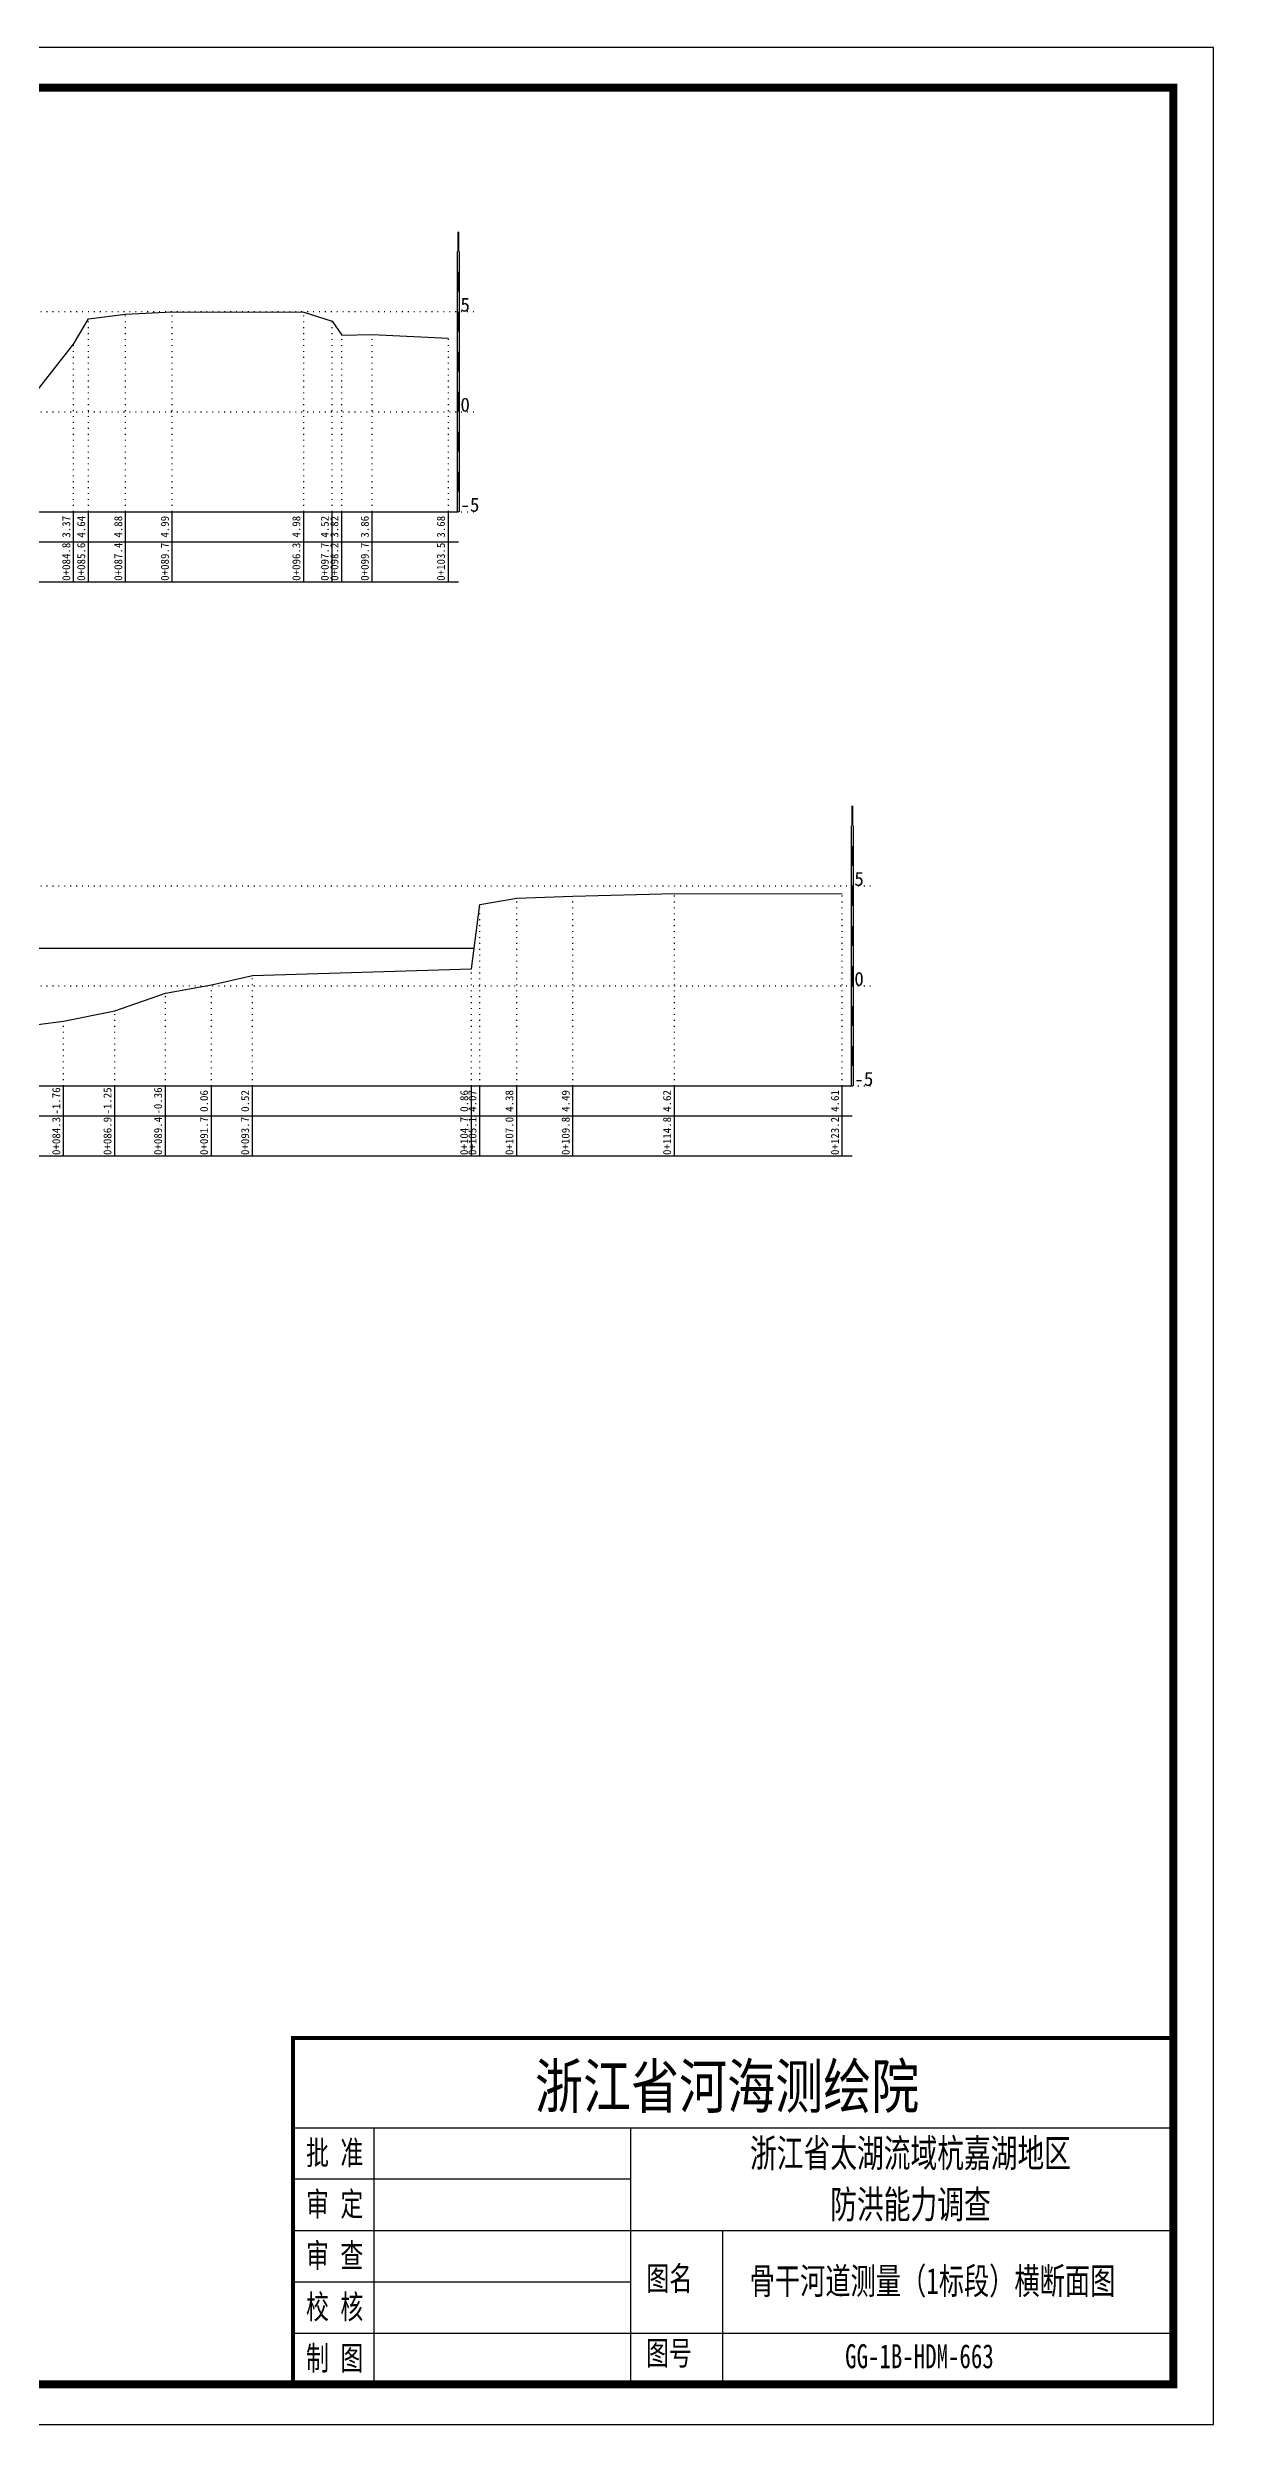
# Model space of a CAD drawing. Header units: millimetres. Extents: x 519117 to 521788, y 3371934 to 3372232.
# Drawn here: x 520291.5 to 520437.2, y 3371934.3 to 3372231.3 of the extents above; entities that cross this region are included whole.
import ezdxf
from ezdxf.enums import TextEntityAlignment as Align

# ---------------------------------------------------------------- set-up
doc = ezdxf.new("R2010")
doc.units = ezdxf.units.MM
doc.header["$LTSCALE"] = 0.4
doc.header["$MEASUREMENT"] = 0
doc.linetypes.add('X4', pattern=[1.6, 0, -1.6])
for name, color, linetype in [('DMX', 1, 'Continuous'), ('TEXT', 7, 'Continuous'), ('zdm1', 5, 'Continuous'), ('ZDMT5', 3, 'Continuous'), ('图层1', 4, 'Continuous'), ('图框', 7, 'Continuous')]:
    doc.layers.add(name, color=color, linetype=linetype)
doc.styles.add('HDM', font='仿宋_GB2312.ttf')
doc.styles.add('tk2', font='SimSun.ttf', dxfattribs={"width": 0.8})

msp = doc.modelspace()

# ---------------------------------------------------------------- linework, layer by layer
at = {"lineweight": 100, "const_width": 0.5}
msp.add_lwpolyline([(520432.23, 3371982.56), (520322.23, 3371982.56), (520322.23, 3371939.28), (520432.23, 3371939.28), (520432.23, 3371982.56)], dxfattribs=at)
at = {"layer": 'DMX', "linetype": 'Continuous', "flags": 128}
for points in [[(520289.38, 3372187.28), (520294.8, 3372194.2), (520296.68, 3372197.38), (520301.3, 3372197.98), (520307.13, 3372198.25), (520323.55, 3372198.23), (520327.1, 3372197.08), (520328.3, 3372195.33), (520332.1, 3372195.43), (520341.63, 3372194.98)], [(520287.13, 3372108.78), (520293.55, 3372109.63), (520299.95, 3372110.9), (520306.28, 3372113.13), (520312.03, 3372114.18), (520317.15, 3372115.33), (520344.53, 3372116.18), (520345.55, 3372124.2), (520350.18, 3372124.98), (520357.2, 3372125.25), (520369.88, 3372125.58), (520390.85, 3372125.55)]]:
    msp.add_lwpolyline(points, dxfattribs=at)
at = {"layer": 'TEXT', "color": 0}
for p, q in [((520322.23, 3371971.36, 0), (520432.23, 3371971.36, 0)), ((520332.31, 3371971.36, 0), (520332.31, 3371945.7, 0)), ((520364.39, 3371971.36, 0), (520364.39, 3371945.7, 0)), ((520322.23, 3371964.95, 0), (520364.39, 3371964.95, 0)), ((520322.23, 3371958.53, 0), (520364.39, 3371958.53, 0)), ((520364.39, 3371958.53, 0), (520432.23, 3371958.53, 0)), ((520375.88, 3371958.53, 0), (520375.88, 3371939.28, 0)), ((520322.23, 3371952.11, 0), (520364.39, 3371952.11, 0)), ((520322.23, 3371945.7, 0), (520432.23, 3371945.7, 0)), ((520332.31, 3371945.7, 0), (520332.31, 3371939.28, 0)), ((520364.39, 3371945.7, 0), (520364.39, 3371939.28, 0))]:
    msp.add_line(p, q, dxfattribs=at)
at = {"layer": 'zdm1', "linetype": 'Continuous'}
for p, q in [((520342.75, 3372173.28), (520342.75, 3372205.78)), ((520343, 3372173.28), (520343, 3372205.78)), ((520082.8, 3372173.28), (520342.88, 3372173.28)), ((520071.55, 3372169.53), (520342.88, 3372169.53)), ((520071.55, 3372164.53), (520342.88, 3372164.53)), ((520391.98, 3372101.53), (520391.98, 3372134.03)), ((520392.23, 3372101.53), (520392.23, 3372134.03)), ((520082.8, 3372101.53), (520392.1, 3372101.53)), ((520071.55, 3372097.78), (520392.1, 3372097.78)), ((520071.55, 3372092.78), (520392.1, 3372092.78))]:
    msp.add_line(p, q, dxfattribs=at)
at = {"layer": 'zdm1', "linetype": 'X4'}
for p, q in [((520079.05, 3372198.28), (520345.38, 3372198.28)), ((520079.05, 3372185.78), (520345.38, 3372185.78)), ((520079.05, 3372173.28), (520345.38, 3372173.28)), ((520079.05, 3372126.53), (520394.6, 3372126.53)), ((520079.05, 3372114.03), (520394.6, 3372114.03)), ((520079.05, 3372101.53), (520394.6, 3372101.53))]:
    msp.add_line(p, q, dxfattribs=at)
at = {"layer": 'zdm1', "linetype": 'Continuous', "flags": 128}
for points in [[(520342.88, 3372205.78, 0.25, 0.25, 0), (520342.88, 3372208.28, 0.25, 0.25, 0)], [(520342.88, 3372200.78, 0.25, 0.25, 0), (520342.88, 3372203.28, 0.25, 0.25, 0)], [(520342.88, 3372195.78, 0.25, 0.25, 0), (520342.88, 3372198.28, 0.25, 0.25, 0)], [(520342.88, 3372190.78, 0.25, 0.25, 0), (520342.88, 3372193.28, 0.25, 0.25, 0)], [(520342.88, 3372185.78, 0.25, 0.25, 0), (520342.88, 3372188.28, 0.25, 0.25, 0)], [(520342.88, 3372180.78, 0.25, 0.25, 0), (520342.88, 3372183.28, 0.25, 0.25, 0)], [(520342.88, 3372175.78, 0.25, 0.25, 0), (520342.88, 3372178.28, 0.25, 0.25, 0)], [(520392.1, 3372134.03, 0.25, 0.25, 0), (520392.1, 3372136.53, 0.25, 0.25, 0)], [(520392.1, 3372129.03, 0.25, 0.25, 0), (520392.1, 3372131.53, 0.25, 0.25, 0)], [(520392.1, 3372124.03, 0.25, 0.25, 0), (520392.1, 3372126.53, 0.25, 0.25, 0)], [(520392.1, 3372119.03, 0.25, 0.25, 0), (520392.1, 3372121.53, 0.25, 0.25, 0)], [(520392.1, 3372114.03, 0.25, 0.25, 0), (520392.1, 3372116.53, 0.25, 0.25, 0)], [(520392.1, 3372109.03, 0.25, 0.25, 0), (520392.1, 3372111.53, 0.25, 0.25, 0)], [(520392.1, 3372104.03, 0.25, 0.25, 0), (520392.1, 3372106.53, 0.25, 0.25, 0)]]:
    msp.add_lwpolyline(points, format="xyseb", dxfattribs=at)
at = {"layer": 'ZDMT5', "linetype": 'X4'}
for p, q in [((520301.3, 3372173.28), (520301.3, 3372197.98)), ((520307.13, 3372173.28), (520307.13, 3372198.25)), ((520323.55, 3372173.28), (520323.55, 3372198.23)), ((520296.68, 3372173.28), (520296.68, 3372197.38)), ((520327.1, 3372173.28), (520327.1, 3372197.08)), ((520328.3, 3372173.28), (520328.3, 3372195.33)), ((520332.1, 3372173.28), (520332.1, 3372195.43)), ((520341.63, 3372173.28), (520341.63, 3372194.98)), ((520294.8, 3372173.28), (520294.8, 3372194.2)), ((520345.55, 3372101.53), (520345.55, 3372124.2)), ((520350.18, 3372101.53), (520350.18, 3372124.98)), ((520357.2, 3372101.53), (520357.2, 3372125.25)), ((520369.88, 3372101.53), (520369.88, 3372125.58)), ((520390.85, 3372101.53), (520390.85, 3372125.55)), ((520317.15, 3372101.53), (520317.15, 3372115.33)), ((520344.53, 3372101.53), (520344.53, 3372116.18)), ((520306.28, 3372101.53), (520306.28, 3372113.13)), ((520312.03, 3372101.53), (520312.03, 3372114.18)), ((520293.55, 3372101.53), (520293.55, 3372109.63)), ((520299.95, 3372101.53), (520299.95, 3372110.9))]:
    msp.add_line(p, q, dxfattribs=at)
at = {"layer": 'ZDMT5', "linetype": 'Continuous'}
for p, q in [((520294.8, 3372164.53), (520294.8, 3372173.28)), ((520296.68, 3372164.53), (520296.68, 3372173.28)), ((520301.3, 3372164.53), (520301.3, 3372173.28)), ((520307.13, 3372164.53), (520307.13, 3372173.28)), ((520323.55, 3372164.53), (520323.55, 3372173.28)), ((520327.1, 3372164.53), (520327.1, 3372173.28)), ((520328.3, 3372164.53), (520328.3, 3372173.28)), ((520332.1, 3372164.53), (520332.1, 3372173.28)), ((520341.63, 3372164.53), (520341.63, 3372173.28)), ((520293.55, 3372092.78), (520293.55, 3372101.53)), ((520299.95, 3372092.78), (520299.95, 3372101.53)), ((520306.28, 3372092.78), (520306.28, 3372101.53)), ((520312.03, 3372092.78), (520312.03, 3372101.53)), ((520317.15, 3372092.78), (520317.15, 3372101.53)), ((520344.53, 3372092.78), (520344.53, 3372101.53)), ((520345.55, 3372092.78), (520345.55, 3372101.53)), ((520350.18, 3372092.78), (520350.18, 3372101.53)), ((520357.2, 3372092.78), (520357.2, 3372101.53)), ((520369.88, 3372092.78), (520369.88, 3372101.53)), ((520390.85, 3372092.78), (520390.85, 3372101.53))]:
    msp.add_line(p, q, dxfattribs=at)
at = {"layer": '图层1', "color": 6, "linetype": 'Continuous', "flags": 128}
msp.add_lwpolyline([(520189.02, 3372118.75), (520344.85, 3372118.75)], dxfattribs=at)
at = {"layer": '图框', "flags": 128}
msp.add_lwpolyline([(520017.23, 3371934.28), (520437.23, 3371934.28), (520437.23, 3372231.28), (520017.23, 3372231.28)], close=True, dxfattribs=at)
at = {"layer": '图框', "const_width": 1, "flags": 128}
msp.add_lwpolyline([(520042.23, 3371939.28), (520432.23, 3371939.28), (520432.23, 3372226.28), (520042.23, 3372226.28)], close=True, dxfattribs=at)

# ---------------------------------------------------------------- texts
at = {"layer": 'TEXT', "color": 7, "ltscale": 8, "style": 'tk2'}
for tag, p, s, height, width in [('浙江省河海测绘院', (520352.45, 3371973.79, 0), '（单位名称）', 5.5, 0.8), ('批 准', (520323.84, 3371966.73, 0), '批准', 3, 0.7), ('审 定', (520323.84, 3371960.32, 0), '审定', 3, 0.7), ('审 查', (520323.84, 3371953.9, 0), '审 查', 3, 0.7), ('图名', (520366.38, 3371951.03, 0), '审查', 3, 0.7), ('校 核', (520323.84, 3371947.48, 0), '校 核', 3, 0.7), ('图号', (520366.33, 3371941.7, 0), '图号', 3, 0.7), ('制 图', (520323.84, 3371941.07, 0), '制 图', 3, 0.7)]:
    msp.add_attdef(tag, p, s, height=height, dxfattribs=dict(at, width=width))
at = {"layer": 'TEXT', "color": 0, "style": 'tk2', "width": 0.7}
for tag, text, height, p in [('浙江省太湖流域杭嘉湖地区', '浙江省太湖流域杭嘉湖地区', 3.5, (520399.37, 3371968.18, -206.67)), ('防洪能力调查', '防洪能力调查', 3.5, (520399.37, 3371961.78, -206.67)), ('骨干河道测量（1标段）横断面图', '骨干河道测量（1标段）横断面图', 3.3, (520402.12, 3371952.21, -206.67)), ('GG-1B-HDM-663', 'GG-1B-HDM-001', 3, (520400.49, 3371942.81, -206.67))]:
    msp.add_attdef(tag, text=text, height=height, dxfattribs=at).set_placement(p, align=Align.MIDDLE_CENTER)
at = {"layer": 'zdm1', "linetype": 'Continuous', "style": 'HDM'}
for s, p in [('5', (520343.13, 3372198.28)), ('0', (520343.13, 3372185.78)), ('-5', (520343.13, 3372173.28)), ('5', (520392.35, 3372126.53)), ('0', (520392.35, 3372114.03)), ('-5', (520392.35, 3372101.53))]:
    msp.add_text(s, height=1.75, dxfattribs=at).set_placement(p)
at = {"layer": 'ZDMT5', "linetype": 'Continuous', "style": 'HDM'}
for s, p in [('3.37', (520294.68, 3372171.4)), ('4.64', (520296.55, 3372171.4)), ('4.88', (520301.18, 3372171.4)), ('4.99', (520307, 3372171.4)), ('4.98', (520323.43, 3372171.4)), ('4.52', (520326.98, 3372171.4)), ('3.82', (520328.18, 3372171.4)), ('3.86', (520331.98, 3372171.4)), ('3.68', (520341.5, 3372171.4)), ('0+084.8', (520294.68, 3372167.03)), ('0+085.6', (520296.55, 3372167.03)), ('0+087.4', (520301.18, 3372167.03)), ('0+089.7', (520307, 3372167.03)), ('0+096.3', (520323.43, 3372167.03)), ('0+097.7', (520326.98, 3372167.03)), ('0+098.2', (520328.18, 3372167.03)), ('0+099.7', (520331.98, 3372167.03)), ('0+103.5', (520341.5, 3372167.03)), ('-1.76', (520293.43, 3372099.65)), ('-1.25', (520299.83, 3372099.65)), ('-0.36', (520306.15, 3372099.65)), ('0.06', (520311.9, 3372099.65)), ('0.52', (520317.03, 3372099.65)), ('0.86', (520344.4, 3372099.65)), ('4.07', (520345.43, 3372099.65)), ('4.38', (520350.05, 3372099.65)), ('4.49', (520357.08, 3372099.65)), ('4.62', (520369.75, 3372099.65)), ('4.61', (520390.73, 3372099.65)), ('0+084.3', (520293.43, 3372095.28)), ('0+086.9', (520299.83, 3372095.28)), ('0+089.4', (520306.15, 3372095.28)), ('0+091.7', (520311.9, 3372095.28)), ('0+093.7', (520317.03, 3372095.28)), ('0+104.7', (520344.4, 3372095.28)), ('0+105.1', (520345.43, 3372095.28)), ('0+107.0', (520350.05, 3372095.28)), ('0+109.8', (520357.08, 3372095.28)), ('0+114.8', (520369.75, 3372095.28)), ('0+123.2', (520390.73, 3372095.28))]:
    msp.add_text(s, height=1, rotation=90, dxfattribs=at).set_placement(p, align=Align.BOTTOM_CENTER)

doc.saveas('drawing.dxf')
